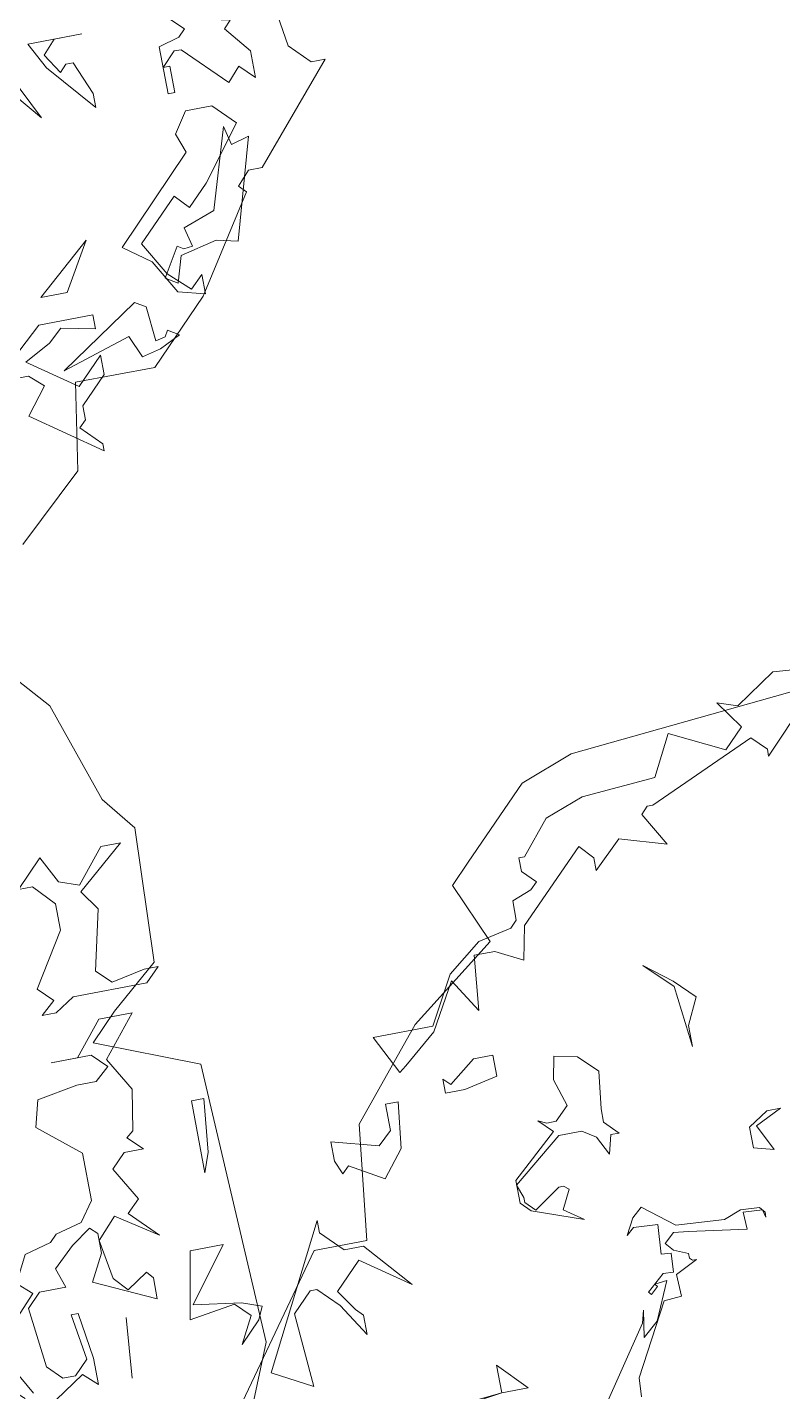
# Model space of a CAD drawing. Header units: millimetres. Extents: x 1418 to 1811, y 1796 to 1956.
# Drawn here: x 1509.512 to 1509.7732, y 1866.778 to 1867.25 of the extents above; entities that cross this region are included whole.
import ezdxf

# ---------------------------------------------------------------- set-up
doc = ezdxf.new("R2010")
doc.units = ezdxf.units.MM
doc.layers.add('ARBRE', color=251, linetype='Continuous', lineweight=13)
doc.layers.add('VEGETAIS', color=3, linetype='Continuous')

# ---------------------------------------------------------------- blocks, each defined once
blk = doc.blocks.new('WMF26', base_point=(0, 0.0008))
at = {"color": 85}
for points in [[(12.5251, -3.7494), (12.7359, -3.9898), (12.9112, -4.5142), (13.0496, -4.688), (13.0199, -5.387), (12.7721, -5.5977), (12.6346, -5.7369), (13.1582, -5.9476), (13.2233, -7.4181), (13.0199, -7.9055)], [(12.0739, -8.8441), (12.1472, -9.3381), (12.2485, -9.4401), (12.3209, -9.4401), (11.8994, -9.9284), (11.8269, -9.9284), (11.7611, -10.0008), (11.7973, -10.037), (11.477, -10.5245), (11.165, -10.8381), (10.75, -10.8381), (10.6776, -11.2893), (10.3277, -11.6096)], [(0.8612, -3.9239), (1.4943, -3.0512), (1.771, -3.0512), (1.8434, -2.4543), (2.2221, -2.0031), (2.6807, -1.654), (2.5424, -1.3338), (2.6445, -1.2317), (2.9936, -0.8826), (3.2694, -0.7805), (4.492, -0.6718)]]:
    blk.add_lwpolyline(points, dxfattribs=at)
at = {"color": 63}
for points in [[(4.5068, -0.7336), (4.2664, -0.9806), (4.2664, -0.9443), (4.194, -0.8711), (3.6333, -1.1189), (3.6045, -1.1189), (3.5683, -1.1551), (3.6695, -1.3297), (3.4299, -1.2572), (3.2842, -1.3955), (3.2842, -1.3297), (3.2192, -1.2572), (2.8693, -1.6063), (2.833, -1.7808), (2.6947, -1.7084), (2.586, -1.7084), (2.5572, -1.9924), (2.4469, -1.8171), (2.3094, -2.0575), (2.1349, -2.2032), (2.0986, -2.232), (1.9957, -2.0287), (2.3094, -2.0287), (2.4469, -1.7808), (2.6223, -1.6433), (2.7968, -1.6063), (2.833, -1.5701), (2.833, -1.4688), (2.9343, -1.4317), (2.9722, -1.3955), (2.9055, -1.3297), (2.9055, -1.2572), (2.9343, -1.2572), (3.0808, -1.0827), (3.2842, -1.0094), (3.6695, -0.9806), (3.779, -0.7698), (4.0557, -0.9081), (4.1577, -0.806), (4.0557, -0.6611), (4.1577, -0.6973), (4.3685, -0.5582), (4.7909, -0.5944)], [(3.6695, -2.1307), (3.6045, -2.2682), (3.6045, -2.3786), (3.5683, -2.0575), (3.4299, -1.92), (3.5683, -2.0287), (3.6695, -2.1307), (3.6695, -2.1307)], [(2.586, -2.3415), (2.4107, -2.3786), (2.3094, -2.3786), (2.3094, -2.3053), (2.3456, -2.3415), (2.4839, -2.232), (2.586, -2.232), (2.586, -2.3415), (2.586, -2.3415)], [(3.1064, -2.4148), (3.0817, -2.6074), (3.0817, -2.6766), (3.1508, -2.7466), (3.1064, -2.7466), (3.0817, -2.8446), (3.0323, -2.7466), (2.9631, -2.7013), (2.8437, -2.7013), (2.5819, -2.9137), (2.6066, -2.9829), (2.6066, -3.0076), (2.656, -3.057), (2.7943, -2.9631), (2.819, -2.9631), (2.8437, -2.9829), (2.7943, -3.0817), (2.8931, -3.1517), (2.6313, -3.057), (2.5819, -3.0076), (2.5819, -2.889), (2.819, -2.6766), (2.7499, -2.6074), (2.7943, -2.6272), (2.8437, -2.6272), (2.9129, -2.558), (2.8684, -2.4148), (2.8931, -2.2954), (3.0125, -2.3209), (3.1064, -2.4148), (3.1064, -2.4148)], [(2.0328, -2.6181), (1.9233, -2.7565), (1.7495, -2.6544), (1.7125, -2.6906), (1.6837, -2.6181), (1.6837, -2.5161), (1.9233, -2.5819), (1.9957, -2.5161), (1.9957, -2.3786), (2.0624, -2.3786), (2.0328, -2.6181), (2.0328, -2.6181)], [(1.6475, -3.0759), (1.7495, -3.0759), (1.9595, -3.3163), (1.7125, -3.1426), (1.5742, -3.2801), (1.6475, -3.3896), (1.6837, -3.4258), (1.6837, -3.5271), (1.5742, -3.3534), (1.4721, -3.2513), (1.4359, -3.2513), (1.3346, -3.3534), (1.3634, -3.7387), (1.1601, -3.63), (1.538, -2.9022), (1.538, -2.9672), (1.6475, -3.0759), (1.6475, -3.0759)], [(2.805, -4.1405), (3.0874, -3.7321), (3.1055, -3.6671), (3.0825, -3.8054), (3.164, -3.7346), (3.2513, -3.5394), (3.1879, -3.5452), (3.1994, -3.56), (3.1607, -3.5946), (3.1484, -3.5806), (3.2406, -3.4991), (3.2933, -3.5032), (3.2999, -3.4036), (3.248, -3.3995), (3.2587, -3.2472), (3.1327, -3.2389), (3.0932, -3.2727), (3.1385, -3.1887), (3.192, -3.1426), (3.3493, -3.2669), (3.602, -3.2842), (3.6909, -3.2513), (3.7905, -3.2579), (3.8152, -3.2859), (3.8136, -3.3122), (3.8029, -3.2719), (3.7033, -3.2653), (3.7074, -3.355), (3.4077, -3.3106), (3.3311, -3.3023), (3.2776, -3.3493), (3.3147, -3.3912), (3.3871, -3.4225), (3.3879, -3.4464), (3.4003, -3.4604), (3.4209, -3.4612), (3.3056, -3.5172), (3.3106, -3.6316), (3.2183, -3.6382), (3.0183, -4.0046), (3.0117, -4.1042)], [(2.3094, -3.9494), (2.0986, -3.9783), (1.9957, -3.9783), (2.3094, -3.9494), (2.3094, -3.8045), (2.4469, -3.9494), (2.3094, -3.9494), (2.3094, -3.9494)], [(11.859, -7.2065), (11.9982, -7.4543)]]:
    blk.add_lwpolyline(points, dxfattribs=at)
at = {"color": 106}
for points in [[(3.8161, -2.8404), (3.919, -2.7746), (3.9914, -2.7746), (3.8531, -2.8404), (3.919, -2.9779), (3.8161, -2.9491), (3.8161, -2.8404), (3.8161, -2.8404)], [(12.7145, -4.9251), (12.8602, -4.7497), (12.9623, -4.7497), (12.7145, -4.9613), (12.7869, -5.0634), (12.7145, -5.3763), (12.7869, -5.4487), (12.9623, -5.4125), (13.0347, -5.4125), (12.9623, -5.4849), (12.5762, -5.4849), (12.4749, -5.5508), (12.4016, -5.5508), (12.4749, -5.4849), (12.4016, -5.4125), (12.5762, -5.1358), (12.5762, -4.9975), (12.4749, -4.8889), (12.4016, -4.8889), (12.5399, -4.7497), (12.6124, -4.8889), (12.7145, -4.9251), (12.7145, -4.9251)], [(12.6857, -5.8348), (12.7869, -6.0094), (12.7507, -6.2202), (12.7145, -6.2498), (12.7869, -6.3222), (12.6857, -6.3222), (12.6124, -6.3947), (12.7145, -6.5701), (12.6486, -6.6351), (12.7869, -6.7734), (12.5762, -6.6351), (12.4749, -6.7438), (12.5111, -6.9488), (12.5762, -7.0212), (12.6857, -6.9488), (12.7145, -6.985), (12.7145, -7.0937), (12.4016, -6.9488), (12.4749, -6.8096), (12.4749, -6.7076), (12.4387, -6.6713), (12.3357, -6.7438), (12.2271, -6.8459), (12.2633, -6.9488), (12.125, -6.9488), (12.0525, -7.0212), (12.0888, -7.3333), (12.1612, -7.4066), (12.2271, -7.4066), (12.2995, -7.3333), (12.2633, -7.0937), (12.2995, -7.0937), (12.3357, -7.3333), (12.3357, -7.4724), (12.2633, -7.4066), (12.0525, -7.5449)], [(11.9513, -7.4724), (11.8772, -7.4066), (11.9875, -7.0575), (12.0888, -6.9488), (12.0163, -6.8821), (12.0888, -6.7438), (12.2271, -6.7076), (12.2633, -6.6713), (12.4016, -6.6351), (12.4749, -6.5338), (12.4749, -6.286), (12.2633, -6.1115), (12.2995, -5.9723), (12.5111, -5.9361), (12.6124, -5.9361), (12.6857, -5.8711), (12.6124, -5.7986), (12.4016, -5.7986), (12.5399, -5.7986), (12.6857, -5.6232), (12.8602, -5.6232), (12.6857, -5.8348), (12.6857, -5.8348)], [(13.1418, -6.1238), (13.1121, -6.3996), (13.0759, -6.5017), (13.0759, -6.1238), (13.1418, -6.1238), (13.1418, -6.1238)], [(12.8898, -7.1587), (13.136, -7.195), (13.2381, -7.232), (13.2093, -7.2971), (13.0998, -7.4066), (13.1731, -7.2682), (13.0998, -7.195), (12.8602, -7.232), (12.9261, -6.8821), (13.0998, -6.8821), (12.8898, -7.1587), (12.8898, -7.1587)], [(12.5399, -7.1587), (12.5111, -7.4724), (12.5399, -7.1587), (12.5399, -7.1587)], [(10.6554, -9.2549), (10.517, -9.4665), (10.517, -9.5389), (10.4438, -9.4665), (10.4438, -9.2911), (10.5903, -9.1528), (10.5903, -8.9783), (10.8299, -9.4665), (10.6554, -9.2549), (10.6554, -9.2549)], [(10.9682, -9.0804), (10.9024, -9.1528), (10.9682, -9.2549), (11.0044, -9.2187), (11.0415, -9.2187), (11.1139, -9.3932), (11.1139, -9.4665), (10.9024, -9.2187), (10.8299, -9.0804), (11.1139, -9.0804), (10.9682, -9.0804), (10.9682, -9.0804)], [(11.8409, -9.1899), (11.9513, -9.3273), (11.9513, -9.4665), (11.8772, -9.3932), (11.8121, -9.4665), (11.6013, -9.2549), (11.5651, -9.2549), (11.4927, -9.3273), (11.5289, -9.3273), (11.5289, -9.4665), (11.4927, -9.4665), (11.4927, -9.2187), (11.6013, -9.1899), (11.6376, -9.1528), (11.5651, -9.0804), (11.8772, -9.1528), (11.8409, -9.1899), (11.8409, -9.1899)], [(11.8121, -9.6773), (11.6013, -9.9539), (11.4927, -10.0626), (11.426, -9.9901), (11.216, -10.2009), (11.3173, -10.3763), (11.426, -10.4775), (11.4927, -10.4125), (11.4927, -10.5137), (11.3535, -10.4775), (11.2523, -10.3022), (11.1139, -10.2009), (11.5289, -9.7785), (11.4927, -9.6773), (11.5651, -9.5678), (11.7034, -9.5678), (11.8121, -9.6773), (11.8121, -9.6773)], [(11.3939, -10.2462), (11.4252, -10.2659), (11.4713, -10.2602), (11.4474, -10.1597), (11.6137, -10.0996), (11.7421, -9.6838), (11.766, -9.7835), (11.8599, -9.7563), (11.7084, -10.2783), (11.5964, -10.2519), (11.4062, -10.2964), (11.3642, -10.4339), (11.3025, -10.396), (11.3939, -10.2462), (11.3939, -10.2462)], [(10.6554, -10.3763), (10.9386, -10.1284), (10.7937, -10.3763), (10.6554, -10.3763), (10.6554, -10.3763)], [(10.3425, -10.7616), (10.6191, -10.5137), (10.9024, -10.5137), (10.9024, -10.5862), (10.7278, -10.55), (10.6554, -10.6158), (10.517, -10.6883), (10.7649, -10.8637), (10.9024, -10.7245), (10.9024, -10.8266), (10.7649, -10.9649), (10.7649, -11.0374), (10.7278, -11.0736), (10.8299, -11.1765), (10.8299, -11.2127), (10.4808, -10.9649), (10.5903, -10.8266), (10.517, -10.7616), (10.4149, -10.7616)], [(11.1798, -10.5245), (11.1963, -10.7056), (11.2465, -10.6941), (11.2654, -10.6628), (11.3206, -10.6973), (11.2119, -10.75), (11.1123, -10.7739), (11.0637, -10.6578), (10.7039, -10.7698), (11.1246, -10.4907), (11.1798, -10.5245), (11.1798, -10.5245)]]:
    blk.add_lwpolyline(points, dxfattribs=at)
blk = doc.blocks.new('T2_02')
at = {"xscale": 0.3499999999999943, "yscale": 0.3499999999999943, "zscale": 0.3499999999999943}
blk.add_blockref('WMF26', (-2.2399, 1.997), dxfattribs=at)

msp = doc.modelspace()

# ---------------------------------------------------------------- linework, layer by layer
at = {"layer": 'VEGETAIS'}
msp.add_spline([(1511.85454, 1866.59192), (1507.77548, 1868.58844), (1508.20058, 1867.10431), (1513.49741, 1864.9639), (1511.85454, 1866.59192)], degree=3, dxfattribs=at)

# ---------------------------------------------------------------- block references
at = {"layer": 'ARBRE', "xscale": 0.1918409178794672, "yscale": 0.1918409178794672, "zscale": 0.1918409178794672, "rotation": 10.65514725593884}
for p in [(1509.1779, 1867.41188), (1509.12302, 1866.82339), (1509.9678, 1866.71258)]:
    msp.add_blockref('T2_02', p, dxfattribs=at)

doc.saveas('drawing.dxf')
